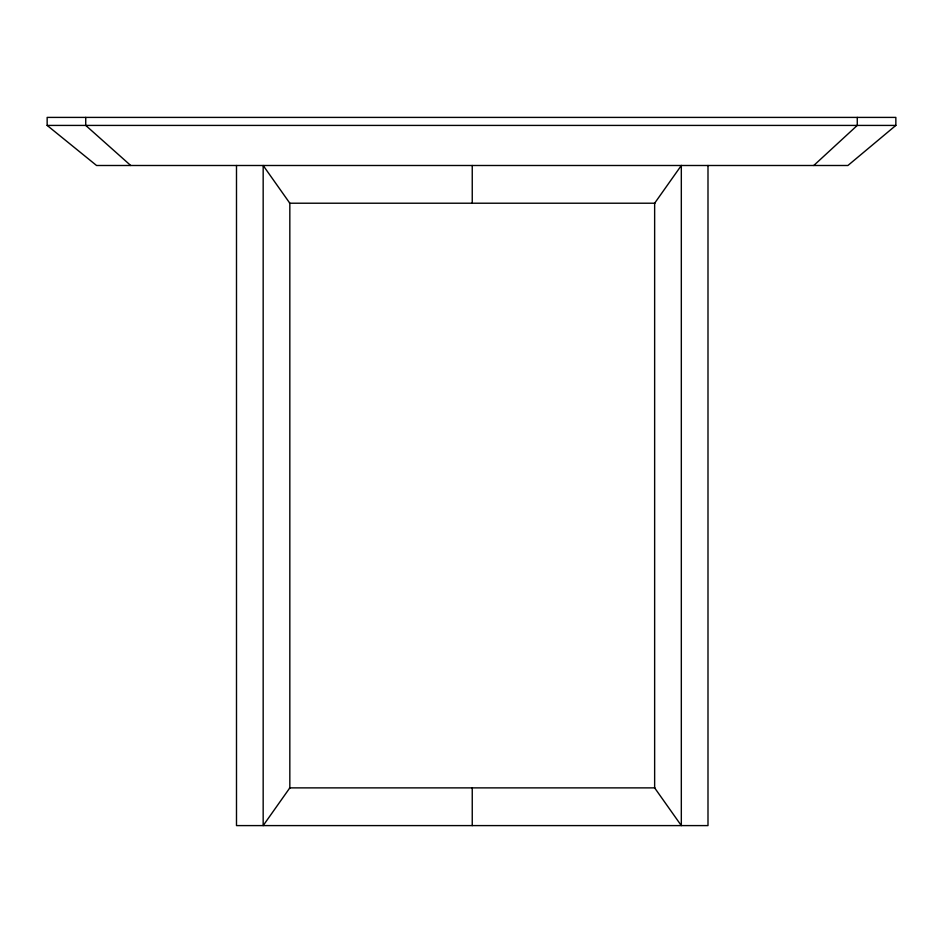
<?xml version="1.0" encoding="UTF-8"?>
<svg xmlns="http://www.w3.org/2000/svg" width="943" height="943" viewBox="0 0 943 943"><rect width="100%" height="100%" fill="white"/><g stroke="black" fill="none" stroke-linecap="round" stroke-linejoin="round"><path stroke-width="1.41" d="M813.762 165.496L857.27 125.419L857.27 117.403M895.85 125.419L847.91 165.496L96.563 165.496L47.15 125.419L47.15 117.403L895.85 117.403L895.85 125.419L47.15 125.419M289.501 203.216L654.984 203.216M289.501 787.876L654.984 787.876M130.723 165.496L85.73 125.419L85.73 117.403M707.993 165.496L707.993 825.596L236.493 825.596L236.493 165.496M472.243 165.496L472.243 203.216M472.243 787.876L472.243 825.596M681.317 165.496L654.642 203.216L654.642 787.876L681.317 825.596L681.317 165.496M289.831 787.876L263.168 825.596L263.168 165.496L289.831 203.216L289.831 787.876"/></g></svg>
